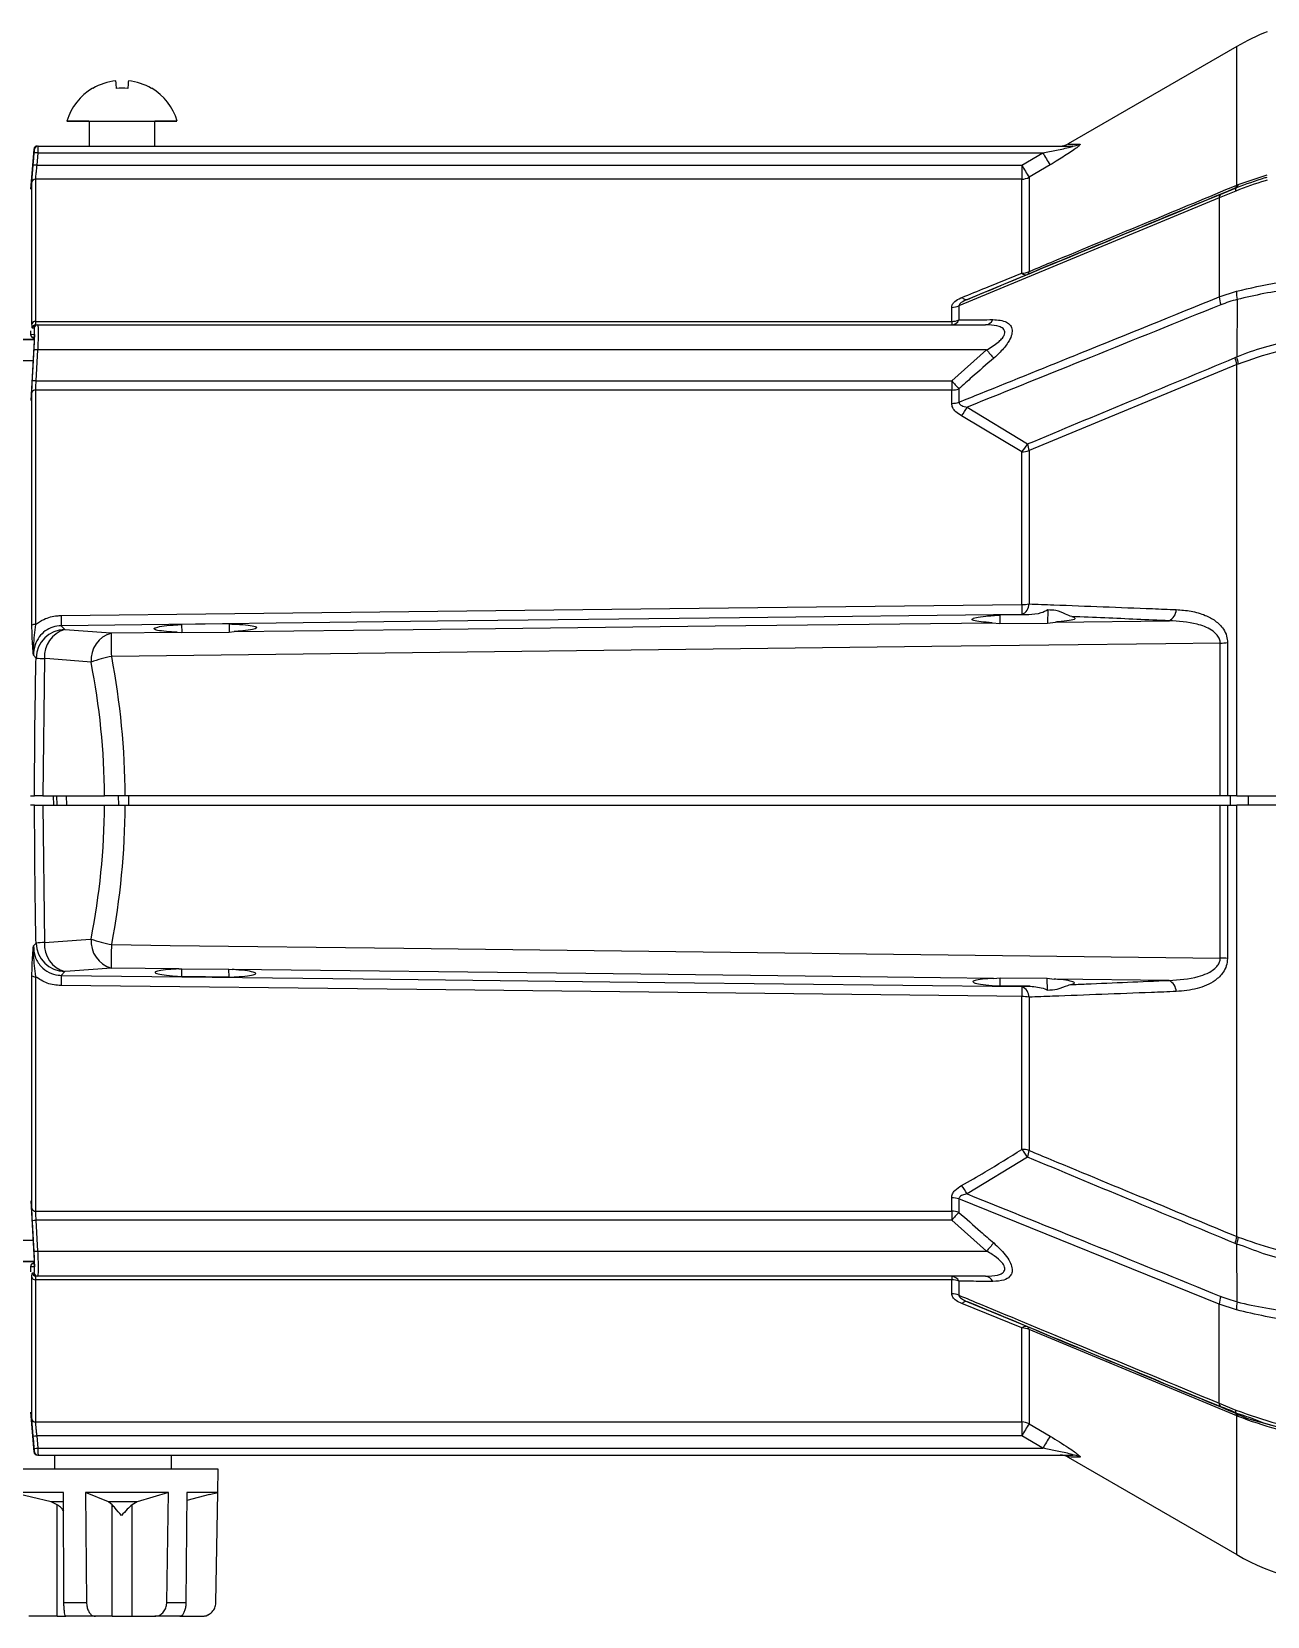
# Model space of a CAD drawing. Extents: x 8 to 113, y 0 to 87.
# Drawn here: x 74.21 to 79.5, y 33.33 to 40.11 of the extents above; entities that cross this region are included whole.
import ezdxf

# ---------------------------------------------------------------- set-up
doc = ezdxf.new("R2010")
doc.units = 0
doc.header["$MEASUREMENT"] = 0
doc.layers.add('OBJECT', color=7, linetype='CONTINUOUS')

msp = doc.modelspace()

# ---------------------------------------------------------------- linework, layer by layer
at = {"layer": 'OBJECT'}
for p, q in [((79.3654, 40.0442), (78.6439, 39.6277)), ((79.3654, 39.4509), (79.3654, 40.0442)), ((74.4576, 39.7255), (74.4576, 39.6185)), ((74.7386, 39.6185), (74.7386, 39.7255)), ((74.2207, 39.6046), (74.2059, 39.4345)), ((74.2384, 39.6182), (78.6633, 39.6182)), ((74.2373, 39.589), (74.2328, 39.5361)), ((74.2328, 39.5361), (78.4463, 39.5361)), ((74.2373, 39.589), (78.536, 39.589)), ((78.4463, 39.5361), (78.536, 39.589)), ((78.4463, 39.5361), (78.4463, 39.4768)), ((78.567, 39.5378), (78.4773, 39.4849)), ((74.2124, 38.8579), (74.2124, 39.4633)), ((74.2274, 39.4768), (74.2274, 38.8682)), ((78.4463, 39.4768), (74.2274, 39.4768)), ((78.4463, 39.0746), (78.4463, 39.4768)), ((78.4773, 39.4849), (78.4773, 39.0815)), ((79.3722, 39.4538), (79.4963, 39.4952)), ((79.2904, 39.3963), (78.1773, 38.9348)), ((79.362, 39.4259), (79.2904, 39.3963)), ((79.2904, 39.3963), (79.2904, 38.9727)), ((79.3654, 39.4509), (79.3722, 39.4538)), ((79.3654, 39.4404), (79.3654, 39.4405)), ((78.4701, 39.0691), (78.2142, 38.9625)), ((79.2904, 38.9727), (79.3642, 38.9971)), ((78.1463, 38.8682), (78.1463, 38.9283)), ((78.1773, 38.9348), (78.1773, 38.8745)), ((79.3672, 38.9623), (79.3655, 38.716)), ((74.2274, 38.8682), (78.1463, 38.8682)), ((74.229, 38.8532), (74.2365, 38.8532)), ((74.2365, 38.8532), (78.2914, 38.8532)), ((78.1463, 38.8682), (78.1463, 38.8532)), ((74.2224, 38.7912), (72.5815, 38.7912)), ((74.2223, 38.79), (72.6717, 38.79)), ((74.2072, 38.8131), (74.2237, 38.8126)), ((74.2237, 38.8126), (74.2072, 38.5301)), ((74.2153, 38.7988), (74.2226, 38.7951)), ((74.2228, 38.7986), (74.2153, 38.7988)), ((74.2366, 38.7461), (74.2289, 38.6137)), ((78.2954, 38.7461), (74.2366, 38.7461)), ((78.1463, 38.6137), (78.2954, 38.7461)), ((74.2171, 38.7), (72.6717, 38.7)), ((79.3654, 38.6831), (78.4773, 38.3152)), ((79.372, 38.6859), (79.3654, 38.6831)), ((79.3654, 36.8382), (79.3654, 38.6831)), ((74.2289, 38.6137), (78.1463, 38.6137)), ((78.1463, 38.6137), (78.1463, 38.5745)), ((78.1773, 38.5799), (78.1773, 38.5226)), ((74.2124, 37.5681), (74.2124, 38.5656)), ((74.2274, 38.5745), (74.2274, 37.5719)), ((78.1463, 38.5745), (74.2274, 38.5745)), ((78.1463, 38.5174), (78.1463, 38.5745)), ((78.4463, 38.3106), (78.1883, 38.4648)), ((78.2125, 38.5014), (78.4705, 38.3437)), ((78.4463, 37.657), (78.4463, 38.3106)), ((78.4773, 38.3152), (78.4773, 37.6595)), ((78.5569, 37.6336), (78.5564, 37.5778)), ((74.3374, 37.5661), (74.3528, 37.5502)), ((75.0564, 37.574), (74.8525, 37.5716)), ((74.8525, 37.5716), (74.8528, 37.537)), ((75.0564, 37.574), (75.0561, 37.5393)), ((78.3191, 37.5789), (78.3524, 37.5756)), ((78.4759, 37.6132), (78.3521, 37.6118)), ((78.3521, 37.6118), (78.3524, 37.5756)), ((78.3524, 37.5756), (78.5564, 37.5778)), ((78.4759, 37.6132), (78.447, 37.6144)), ((78.5564, 37.5778), (78.5908, 37.5821)), ((78.5908, 37.5821), (79.0761, 37.5877)), ((78.6598, 37.6053), (78.6725, 37.6016)), ((74.5521, 37.5351), (74.8331, 37.5384)), ((74.8331, 37.5384), (74.8528, 37.537)), ((74.8528, 37.537), (75.0561, 37.5393)), ((75.0561, 37.5393), (75.0768, 37.5412)), ((79.295, 36.8382), (79.295, 37.4921)), ((79.326, 37.4939), (79.326, 36.8382)), ((74.2297, 37.428), (74.2186, 37.4397)), ((74.2658, 37.4257), (74.2596, 36.8382)), ((74.2059, 36.8382), (74.2235, 36.8382)), ((74.2596, 36.8382), (74.5227, 36.8382)), ((74.3063, 36.7982), (74.3048, 36.8382)), ((74.3208, 36.7982), (74.3194, 36.8382)), ((74.3614, 36.7982), (74.3604, 36.8382)), ((74.5836, 36.7982), (74.5826, 36.8382)), ((79.295, 36.8382), (74.6111, 36.8382)), ((74.6265, 36.7982), (74.6265, 36.8382)), ((79.3654, 36.8382), (79.326, 36.8382)), ((79.3388, 36.7982), (79.3384, 36.8382)), ((79.4161, 36.7982), (79.4154, 36.8382)), ((74.2235, 36.7982), (74.2059, 36.7982)), ((74.2596, 36.7982), (74.2658, 36.2107)), ((74.2596, 36.7982), (74.5227, 36.7982)), ((74.6111, 36.7982), (79.295, 36.7982)), ((79.295, 36.1443), (79.295, 36.7982)), ((79.326, 36.7982), (79.326, 36.1426)), ((79.326, 36.7982), (79.3654, 36.7982)), ((79.3654, 34.9533), (79.3654, 36.7982)), ((74.2186, 36.1968), (74.2297, 36.2084)), ((74.2124, 35.0708), (74.2124, 36.0683)), ((74.3528, 36.0862), (74.3374, 36.0703)), ((74.8405, 36.098), (74.5521, 36.1014)), ((74.8405, 36.098), (74.8538, 36.0988)), ((74.8535, 36.0651), (74.8538, 36.0988)), ((74.8538, 36.0988), (75.0551, 36.0965)), ((75.0551, 36.0965), (75.0694, 36.0953)), ((75.0554, 36.0628), (75.0551, 36.0965)), ((74.2274, 36.0645), (74.2274, 35.0619)), ((75.0554, 36.0628), (74.8535, 36.0651)), ((78.3257, 36.0574), (78.3534, 36.0599)), ((78.3531, 36.025), (78.3534, 36.0599)), ((78.4824, 36.0235), (78.3531, 36.025)), ((78.3534, 36.0599), (78.5554, 36.0577)), ((78.447, 36.022), (78.4824, 36.0235)), ((78.5554, 36.0577), (78.5842, 36.0544)), ((78.5559, 36.0075), (78.5554, 36.0576)), ((79.0761, 36.0487), (78.5842, 36.0544)), ((78.4463, 35.3258), (78.4463, 35.9795)), ((78.4773, 35.9769), (78.4773, 35.3212)), ((78.4705, 35.2927), (78.2125, 35.135)), ((78.1463, 35.0619), (78.1463, 35.119)), ((74.2072, 35.1063), (74.2237, 34.8238)), ((74.2274, 35.0619), (78.1463, 35.0619)), ((78.1463, 35.0619), (78.1463, 35.0227)), ((79.2904, 34.6637), (78.1773, 35.1138)), ((78.1773, 35.1138), (78.1773, 35.0565)), ((78.1463, 35.0227), (74.2289, 35.0227)), ((74.2289, 35.0227), (74.2366, 34.8903)), ((78.2954, 34.8903), (78.1463, 35.0227)), ((74.2171, 34.9365), (72.6717, 34.9365)), ((79.3654, 34.9533), (79.372, 34.9506)), ((79.3672, 34.6741), (79.3655, 34.9205)), ((74.2223, 34.8465), (72.6717, 34.8465)), ((74.2366, 34.8903), (78.2954, 34.8903)), ((74.2224, 34.8452), (72.5815, 34.8452)), ((74.2237, 34.8238), (74.2072, 34.8234)), ((74.2124, 34.1731), (74.2124, 34.7786)), ((74.2226, 34.8413), (74.2153, 34.8377)), ((74.2365, 34.7832), (74.229, 34.7832)), ((78.2914, 34.7832), (74.2365, 34.7832)), ((78.1463, 34.7832), (78.1463, 34.7682)), ((78.1463, 34.7682), (74.2274, 34.7682)), ((74.2274, 34.7682), (74.2274, 34.1597)), ((78.1463, 34.7082), (78.1463, 34.7682)), ((78.1773, 34.7619), (78.1773, 34.7017)), ((78.4463, 34.5618), (78.1904, 34.666)), ((78.2142, 34.674), (78.4701, 34.5674)), ((79.3642, 34.6394), (79.2904, 34.6637)), ((79.2904, 34.2401), (79.2904, 34.6637)), ((78.4463, 34.1597), (78.4463, 34.5618)), ((79.3654, 34.1855), (78.4773, 34.5549)), ((78.4773, 34.5549), (78.4773, 34.1515)), ((79.2904, 34.2401), (79.362, 34.2105)), ((74.2059, 34.2019), (74.2207, 34.0318)), ((79.3654, 34.196), (79.3654, 34.196)), ((79.3722, 34.1827), (79.3654, 34.1855)), ((79.3654, 33.5922), (79.3654, 34.1855)), ((74.2274, 34.1597), (78.4463, 34.1597)), ((78.4463, 34.1004), (74.2328, 34.1004)), ((74.2328, 34.1004), (74.2373, 34.0474)), ((78.4463, 34.1597), (78.4463, 34.1004)), ((78.536, 34.0474), (78.4463, 34.1004)), ((78.4773, 34.1515), (78.567, 34.0986)), ((74.2373, 34.0474), (78.536, 34.0474)), ((74.2384, 34.0182), (78.6633, 34.0182)), ((74.3094, 34.0182), (74.3094, 33.9582)), ((74.8094, 33.9582), (74.8094, 34.0182)), ((78.6439, 34.0087), (79.3654, 33.5922)), ((75.0094, 33.9582), (74.1141, 33.9582)), ((75.0077, 33.8582), (75.0094, 33.9582)), ((74.3479, 33.8582), (74.1257, 33.8582)), ((74.2939, 33.8174), (74.1257, 33.8582)), ((74.3491, 33.3872), (74.3479, 33.8582)), ((74.7959, 33.8582), (74.4408, 33.8582)), ((74.4408, 33.8582), (74.4459, 33.3872)), ((74.5395, 33.8174), (74.4408, 33.8582)), ((74.7959, 33.8582), (74.6623, 33.8174)), ((74.789, 33.3872), (74.7959, 33.8582)), ((74.8745, 33.8582), (74.8709, 33.3872)), ((74.9722, 33.849), (74.8742, 33.8234)), ((75.0077, 33.8582), (74.8745, 33.8582)), ((74.9723, 33.8487), (75.0077, 33.8582)), ((74.9993, 33.3872), (75.0074, 33.8582)), ((74.3209, 33.8057), (74.2939, 33.8174)), ((74.3442, 33.8174), (74.2939, 33.8174)), ((74.3209, 33.3282), (74.3209, 33.8057)), ((74.6623, 33.8174), (74.5395, 33.8174)), ((74.5554, 33.8057), (74.5395, 33.8174)), ((74.5554, 33.3282), (74.5554, 33.8057)), ((74.6623, 33.8174), (74.6408, 33.8057)), ((74.6408, 33.3282), (74.6408, 33.8057)), ((74.3491, 33.3872), (74.4459, 33.3872)), ((74.789, 33.3872), (74.8709, 33.3872)), ((74.3209, 33.3282), (74.1991, 33.3282)), ((74.3209, 33.3282), (74.3578, 33.3282)), ((74.4839, 33.3282), (74.3578, 33.3282)), ((74.5554, 33.3282), (74.4839, 33.3282)), ((74.5554, 33.3282), (74.6408, 33.3282)), ((74.6408, 33.3282), (74.7377, 33.3282)), ((74.8442, 33.3282), (74.7377, 33.3282)), ((74.8442, 33.3282), (74.9392, 33.3282))]:
    msp.add_line(p, q, dxfattribs=at)
at = {"layer": 'OBJECT', "flags": 128}
for points in [[(74.5738, 39.8646), (74.5733, 39.871), (74.5729, 39.8768), (74.5725, 39.8819), (74.5722, 39.8864), (74.5719, 39.8902), (74.5716, 39.8933), (74.5715, 39.8958), (74.5713, 39.8976)], [(74.6249, 39.8976), (74.6248, 39.8958), (74.6246, 39.8933), (74.6243, 39.8902), (74.6241, 39.8864), (74.6237, 39.8819), (74.6233, 39.8768), (74.6229, 39.871), (74.6224, 39.8646)], [(74.3621, 39.7255), (74.3695, 39.7255), (74.3913, 39.7255), (74.4261, 39.7255), (74.4717, 39.7255), (74.5252, 39.7255), (74.5833, 39.7255), (74.6423, 39.7255), (74.6986, 39.7255), (74.7485, 39.7255), (74.789, 39.7255), (74.8175, 39.7255), (74.8323, 39.7255), (74.8323, 39.7255), (74.8175, 39.7255), (74.789, 39.7255), (74.7485, 39.7255), (74.7386, 39.7254)], [(74.4552, 39.7254), (74.4261, 39.7255), (74.3913, 39.7255), (74.3695, 39.7255), (74.3621, 39.7255)], [(74.4576, 39.7255), (74.4581, 39.7255), (74.4694, 39.7255), (74.4947, 39.7255), (74.5312, 39.7255), (74.575, 39.7255), (74.6212, 39.7255), (74.665, 39.7255), (74.7015, 39.7255), (74.7268, 39.7255), (74.7381, 39.7255), (74.7386, 39.7255)], [(74.4731, 39.7255), (74.4807, 39.7255), (74.5024, 39.7255), (74.5356, 39.7255), (74.5764, 39.7255), (74.6198, 39.7255), (74.6606, 39.7255), (74.6939, 39.7255), (74.7156, 39.7255), (74.7231, 39.7255), (74.7231, 39.7255)], [(74.2178, 39.537), (74.2204, 39.5668), (74.2224, 39.5899)], [(79.362, 39.4259), (79.3618, 39.4289), (79.3618, 39.4315), (79.362, 39.4338), (79.3624, 39.4358), (79.3629, 39.4375), (79.3636, 39.4388), (79.3644, 39.4398), (79.3654, 39.4404)], [(74.3367, 37.6097), (74.4607, 37.6112), (74.9567, 37.6169), (76.9405, 37.6397), (78.4463, 37.657)], [(78.447, 37.6144), (77.2383, 37.6002), (75.9473, 37.585), (74.3374, 37.5661)], [(75.0768, 37.5412), (75.8431, 37.5501), (77.1341, 37.5651), (78.3191, 37.5789)], [(74.3528, 37.5502), (74.5293, 37.5368), (74.5521, 37.5351)], [(79.295, 37.4921), (79.0617, 37.4893), (78.0617, 37.4772), (74.5535, 37.4347)], [(74.4651, 37.4106), (74.2886, 37.424), (74.2658, 37.4257)], [(74.2658, 36.2107), (74.4423, 36.2241), (74.4651, 36.2259)], [(74.5535, 36.2018), (74.8035, 36.1987), (75.8034, 36.1866), (79.295, 36.1443)], [(74.3374, 36.0703), (75.6284, 36.0552), (76.9194, 36.04), (78.447, 36.022)], [(74.5521, 36.1014), (74.3756, 36.0879), (74.3528, 36.0862)], [(78.3257, 36.0574), (77.872, 36.0627), (76.581, 36.0777), (75.0694, 36.0953)], [(78.4463, 35.9795), (78.3389, 35.9807), (77.843, 35.9864), (75.8591, 36.0092), (74.3367, 36.0267)], [(79.3654, 34.196), (79.3644, 34.1967), (79.3636, 34.1976), (79.3629, 34.199), (79.3624, 34.2006), (79.362, 34.2026), (79.3618, 34.205), (79.3618, 34.2076), (79.362, 34.2105)], [(74.2224, 34.0465), (74.2198, 34.0764), (74.2178, 34.0995)]]:
    msp.add_lwpolyline(points, dxfattribs=at)
at = {"layer": 'OBJECT'}
for centre, radius, start, end in [((79.8654, 39.1782), 1, 111.65905, 120), ((74.5981, 39.6538), 0.2466, 120.85713, 163.11575), ((74.026, 39.5188), 0.5647, 37.76, 37.88261), ((74.5981, 39.6521), 0.2469, 96.21702, 120.60321), ((74.5981, 39.5564), 0.3092, 85.48828, 94.51172), ((74.5982, 39.6521), 0.2469, 59.39644, 83.78334), ((74.9777, 39.6681), 0.321, 142.04886, 142.26459), ((74.5981, 39.6538), 0.2466, 16.88425, 59.14287), ((74.2357, 39.6032), 0.015, 90, 174.25644), ((74.2384, 39.6032), 0.015, 90.00227, 175.05854), ((78.6109, 39.6802), 0.062, 270.00008, 302.09769), ((78.6632, 39.677), 0.0588, 270.05499, 301.87375), ((74.2164, 39.3887), 0.1483, 83.66623, 89.45311), ((74.221, 39.4418), 0.1481, 83.65992, 89.45381), ((79.8149, 40.3305), 1.5824, 210.13644, 212.3021), ((79.8974, 40.3785), 1.5737, 210.11085, 212.28974), ((74.2272, 39.4619), 0.0149, 89.56642, 174.44553), ((78.4463, 39.5396), 0.0628, 269.97428, 299.53331), ((79.3075, 39.3982), 0.0172, 124.78577, 186.36968), ((79.3498, 39.4506), 0.0155, 302.03816, 1.12721), ((79.3572, 39.4531), 0.015, 302.85016, 2.47868), ((78.4466, 39.1463), 0.0717, 269.7955, 295.40301), ((78.4632, 39.0931), 0.025, 227.7289, 286.18252), ((78.4625, 39.0818), 0.0149, 301.14755, 358.96369), ((79.4918, 38.9904), 0.1278, 176.98993, 192.67013), ((78.1466, 39.0041), 0.0758, 269.75142, 293.85967), ((78.2089, 38.9861), 0.0242, 220.4466, 282.83358), ((79.4154, 38.9812), 0.1253, 183.87071, 199.51515), ((74.2259, 38.8543), 0.014, 84.21284, 165.34375), ((74.229, 38.8382), 0.015, 90.04455, 176.32649), ((74.2365, 38.8382), 0.015, 90.04774, 176.44232), ((78.1435, 38.8906), 0.0375, 274.38777, 334.61745), ((78.1467, 38.9459), 0.0777, 269.7355, 293.22186), ((78.2881, 38.8903), 0.0373, 275.04575, 336.9069), ((74.2222, 38.8121), 0.015, 176.19201, 242.5887), ((74.2186, 38.499), 0.2478, 85.81935, 89.27778), ((81.1045, 41.1873), 3.7216, 220.99188, 221.71423), ((79.2347, 38.6688), 0.1315, 6.28627, 19.71313), ((79.241, 38.6733), 0.1317, 5.47851, 18.91202), ((74.2114, 38.3659), 0.2484, 85.95687, 89.40729), ((80.906, 41.1151), 3.7246, 222.18989, 222.89518), ((78.1468, 38.6635), 0.089, 269.68792, 290.05037), ((74.2254, 38.5607), 0.0139, 82.08072, 159.42044), ((78.1468, 38.6091), 0.0917, 269.68219, 289.42721), ((78.067, 38.5711), 0.1613, 318.74122, 334.39141), ((78.3211, 38.4275), 0.1713, 316.97144, 330.72483), ((78.4469, 38.4138), 0.1032, 269.67378, 287.14435), ((78.3451, 38.2988), 0.1332, 7.07845, 19.72087), ((78.4471, 37.8357), 0.1787, 269.75695, 279.74242), ((81.5276, 37.6868), 3.0815, 180.55467, 181.34568), ((78.4268, 37.6607), 0.0505, 293.57145, 358.66172), ((79.0543, 37.635), 0.052, 294.69602, 0.24693), ((74.2243, 37.5527), 0.0194, 80.9534, 127.69316), ((77.7403, 37.6431), 3.4038, 180.56135, 181.29568), ((74.3553, 37.4246), 0.1256, 91.12939, 178.45845), ((74.3856, 37.4347), 0.1201, 105.85089, 184.28771), ((74.5849, 37.4195), 0.1201, 105.85118, 184.28705), ((61.8746, 37.3049), 12.6795, 0.58631, 1.04003), ((79.2958, 37.7531), 0.261, 269.82419, 276.64542), ((74.2729, 37.8214), 0.3957, 263.7362, 268.98096), ((74.6445, 36.9271), 0.5157, 100.16612, 110.35886), ((71.4528, 36.8182), 3.07, 0.37327, 11.12472), ((71.4528, 36.8182), 3.07, 348.87528, 359.62673), ((74.2729, 35.8148), 0.396, 91.0211, 96.26175), ((74.3553, 36.2118), 0.1256, 181.54149, 268.87067), ((74.3856, 36.2017), 0.1201, 175.712, 254.1494), ((74.5849, 36.2169), 0.1201, 175.71296, 254.14881), ((74.6445, 36.7094), 0.5157, 249.64144, 259.83359), ((61.8755, 36.3315), 12.6787, 358.95995, 359.4137), ((79.2958, 35.8834), 0.2609, 83.35342, 90.17589), ((74.2243, 36.0837), 0.0194, 232.30534, 279.05021), ((77.7407, 35.9934), 3.4041, 178.70436, 179.43863), ((81.5274, 35.9496), 3.0812, 178.65429, 179.44535), ((78.4268, 35.9757), 0.0505, 1.33792, 66.42961), ((79.0543, 36.0014), 0.052, 359.75247, 65.30458), ((78.4471, 35.8006), 0.1788, 80.26136, 90.24034), ((78.4469, 35.2226), 0.1032, 72.85914, 90.32378), ((78.3211, 35.2089), 0.1713, 29.2744, 43.02884), ((78.3451, 35.3377), 0.1333, 340.27969, 352.92152), ((78.1468, 35.0274), 0.0917, 70.57299, 90.31867), ((78.067, 35.0653), 0.1613, 25.609, 41.25838), ((74.2254, 35.0757), 0.0139, 200.57956, 277.91928), ((78.1468, 34.9729), 0.089, 69.94804, 90.31367), ((80.904, 32.5231), 3.722, 137.10481, 137.81061), ((74.2114, 35.272), 0.2499, 270.60307, 274.03276), ((81.1018, 32.4515), 3.7181, 138.28589, 139.00894), ((79.2347, 34.9677), 0.1315, 340.28687, 353.71373), ((79.241, 34.9632), 0.1317, 341.08792, 354.52132), ((74.2185, 35.1382), 0.2485, 270.72568, 274.17494), ((74.2222, 34.8244), 0.015, 117.41071, 183.80758), ((74.2259, 34.7821), 0.014, 194.65593, 275.78597), ((74.229, 34.7982), 0.015, 183.67562, 269.95274), ((74.2365, 34.7982), 0.015, 183.5586, 269.95015), ((78.1435, 34.7458), 0.0375, 25.3814, 85.61412), ((78.2881, 34.7461), 0.0373, 23.09302, 84.95468), ((78.1467, 34.6905), 0.0777, 66.77814, 90.26502), ((78.1466, 34.6324), 0.0758, 66.13768, 90.2502), ((78.2089, 34.6503), 0.0242, 77.16863, 139.55183), ((79.4154, 34.6553), 0.1253, 160.48497, 176.12917), ((79.4918, 34.6461), 0.1278, 167.32968, 183.01025), ((78.4632, 34.5433), 0.025, 73.81782, 132.27276), ((78.4466, 34.4902), 0.0717, 64.59859, 90.20446), ((78.4625, 34.5546), 0.0149, 1.03712, 58.85164), ((79.3075, 34.2382), 0.0172, 173.63027, 235.21546), ((74.2272, 34.1746), 0.0149, 185.55471, 270.43086), ((79.3498, 34.1858), 0.0155, 358.8735, 57.96217), ((79.3572, 34.1833), 0.015, 357.52328, 57.14788), ((74.2164, 34.2478), 0.1483, 270.54747, 276.33208), ((78.4463, 34.0969), 0.0628, 60.46665, 90.02728), ((79.8144, 33.3062), 1.582, 147.69771, 149.86404), ((74.2209, 34.195), 0.1484, 270.55191, 276.33212), ((79.8965, 33.2585), 1.5726, 147.70965, 149.89005), ((74.2357, 34.0332), 0.015, 185.52986, 270), ((74.2384, 34.0332), 0.015, 184.94233, 269.99625), ((78.6109, 33.9562), 0.062, 57.79559, 89.99992), ((78.6632, 33.9594), 0.0588, 58.12843, 89.94384), ((79.8654, 34.4582), 1, 240, 270), ((74.9395, 33.3882), 0.06, 270, 303.58096)]:
    msp.add_arc(centre, radius, start, end, dxfattribs=at)
for start_param, end_param in [(4.718649, 4.906552), (4.518226, 4.706129)]:
    msp.add_ellipse((71.5412, 36.8182), major_axis=(0, 3.195), ratio=0.960876, start_param=start_param, end_param=end_param, dxfattribs=at)
for points, knots in [([(74.2234, 39.6045), (74.2233, 39.6045), (74.2227, 39.6045), (74.2211, 39.6045), (74.2214, 39.6045), (74.2216, 39.6045)], [0, 0, 0, 0, 0.071856, 0.359279, 1, 1, 1, 1]), ([(74.2224, 39.5899), (74.2225, 39.5916), (74.2228, 39.595), (74.2232, 39.5994), (74.2234, 39.6027), (74.2235, 39.6043), (74.2235, 39.6045), (74.2234, 39.6045)], [0, 0, 0, 0, 0.219082, 0.438182, 0.656824, 0.874764, 1, 1, 1, 1]), ([(74.2384, 39.6182), (74.2384, 39.6179), (74.2384, 39.6172), (74.2382, 39.6121), (74.238, 39.6045), (74.2376, 39.5963), (74.2374, 39.591), (74.2373, 39.589)], [0, 0, 0, 0, 0.218059, 0.436117, 0.654231, 0.872517, 1, 1, 1, 1]), ([(78.536, 39.589), (78.5556, 39.5929), (78.5947, 39.6006), (78.6366, 39.6095), (78.6579, 39.6152), (78.6619, 39.6163), (78.6642, 39.6173), (78.6651, 39.6178), (78.6649, 39.6181), (78.6641, 39.6182), (78.6634, 39.6182), (78.6633, 39.6182)], [0, 0, 0, 0, 0.419112, 0.839951, 0.8802, 0.924731, 0.942602, 0.960654, 0.976829, 0.994028, 1, 1, 1, 1]), ([(78.6943, 39.6271), (78.6952, 39.6268), (78.6971, 39.6261), (78.6921, 39.6204), (78.6791, 39.6097), (78.6489, 39.5884), (78.6091, 39.5629), (78.5784, 39.5446), (78.567, 39.5378)], [0, 0, 0, 0, 0.087297, 0.174538, 0.284703, 0.464437, 0.802351, 1, 1, 1, 1]), ([(78.6446, 39.6266), (78.6459, 39.6266), (78.6485, 39.6266), (78.6794, 39.6269), (78.6943, 39.6271)], [0, 0, 0, 0, 0.5172286, 1, 1, 1, 1]), ([(74.2124, 39.4633), (74.2125, 39.4657), (74.2126, 39.4706), (74.2138, 39.4878), (74.2156, 39.5104), (74.2171, 39.528), (74.2178, 39.537)], [0, 0, 0, 0, 0.2472596, 0.4945058, 0.7421478, 1, 1, 1, 1]), ([(74.2328, 39.5361), (74.232, 39.5291), (74.2306, 39.5151), (74.2288, 39.4969), (74.2276, 39.4828), (74.2274, 39.4788), (74.2274, 39.4768)], [0, 0, 0, 0, 0.249668, 0.499372, 0.748128, 1, 1, 1, 1]), ([(79.4963, 39.4721), (79.4932, 39.4712), (79.4472, 39.4588), (79.4031, 39.4418), (79.362, 39.4259)], [0, 0, 0, 0, 0.06637, 1, 1, 1, 1]), ([(79.3654, 39.4404), (79.3654, 39.4404), (79.4056, 39.4555), (79.4486, 39.4727), (79.4934, 39.4849), (79.4963, 39.4857)], [0, 0, 0, 0, 0.000018, 0.935388, 1, 1, 1, 1]), ([(78.2142, 38.9625), (78.39, 39.0356), (78.7511, 39.186), (79.1122, 39.3356), (79.2977, 39.4124)], [0, 0, 0, 0, 0.486655, 1, 1, 1, 1]), ([(79.3581, 39.4375), (79.2058, 39.3744), (78.9097, 39.2518), (78.6139, 39.1289), (78.4701, 39.0691)], [0, 0, 0, 0, 0.514049, 1, 1, 1, 1]), ([(78.4773, 39.0815), (78.5081, 39.0944), (78.6814, 39.1667), (78.9774, 39.2899), (79.2427, 39.4), (79.3654, 39.4509)], [0, 0, 0, 0, 0.1041979, 0.5858463, 1, 1, 1, 1]), ([(79.2977, 39.4124), (79.3202, 39.4215), (79.3427, 39.4307), (79.3654, 39.4404), (79.3654, 39.4404)], [0, 0, 0, 0, 0.99997, 1, 1, 1, 1]), ([(79.3654, 39.4405), (79.3654, 39.4405), (79.3629, 39.4394), (79.3605, 39.4384), (79.3581, 39.4375)], [0, 0, 0, 0, 0.000279, 1, 1, 1, 1]), ([(78.1904, 38.9704), (78.2246, 38.9843), (78.311, 39.0195), (78.3954, 39.0539), (78.4463, 39.0746)], [0, 0, 0, 0, 0.396331, 1, 1, 1, 1]), ([(79.3642, 38.9971), (79.4224, 39.0105), (79.5403, 39.0379), (79.7111, 39.0579), (79.8207, 39.0602), (79.8654, 39.0611)], [0, 0, 0, 0, 0.365392, 0.741453, 1, 1, 1, 1]), ([(79.8654, 39.0226), (79.8654, 39.0226), (79.8209, 39.0226), (79.732, 39.0197), (79.6034, 39.0071), (79.481, 38.9884), (79.4045, 38.9703), (79.3672, 38.9623), (79.3672, 38.9623)], [0, 0, 0, 0, 0.000005, 0.258899, 0.517796, 0.758901, 0.999996, 1, 1, 1, 1]), ([(78.1463, 38.9283), (78.1471, 38.9328), (78.1486, 38.9418), (78.1619, 38.956), (78.1774, 38.965), (78.1888, 38.9697), (78.1904, 38.9704)], [0, 0, 0, 0, 0.254854, 0.508631, 0.928591, 1, 1, 1, 1]), ([(78.1773, 38.5226), (78.2083, 38.5351), (78.3823, 38.6054), (78.7533, 38.7551), (79.0934, 38.8929), (79.2904, 38.9727)], [0, 0, 0, 0, 0.083466, 0.469044, 1, 1, 1, 1]), ([(78.2142, 38.9625), (78.2047, 38.9583), (78.1924, 38.9528), (78.1813, 38.9437), (78.1776, 38.9388), (78.1774, 38.9359), (78.1773, 38.9348)], [0, 0, 0, 0, 0.580898, 0.740076, 0.900892, 1, 1, 1, 1]), ([(79.2973, 38.9393), (79.1118, 38.8643), (78.7501, 38.718), (78.3885, 38.5724), (78.2125, 38.5014)], [0, 0, 0, 0, 0.513008, 1, 1, 1, 1]), ([(79.3672, 38.9623), (79.3672, 38.9623), (79.3437, 38.9556), (79.3205, 38.9475), (79.2973, 38.9393)], [0, 0, 0, 0, 0.000029, 1, 1, 1, 1]), ([(74.2141, 38.8392), (74.2136, 38.84), (74.2127, 38.8416), (74.2125, 38.8522), (74.2124, 38.8579)], [0, 0, 0, 0, 0.474045, 1, 1, 1, 1]), ([(74.2274, 38.8682), (74.2274, 38.8642), (74.2276, 38.8562), (74.2284, 38.8533), (74.229, 38.8532), (74.229, 38.8532)], [0, 0, 0, 0, 0.471916, 0.943784, 1, 1, 1, 1]), ([(74.2365, 38.8532), (74.2371, 38.852), (74.2382, 38.8496), (74.2389, 38.8309), (74.2388, 38.8033), (74.2379, 38.7732), (74.237, 38.7536), (74.2366, 38.7461)], [0, 0, 0, 0, 0.216872, 0.433758, 0.650331, 0.86677, 1, 1, 1, 1]), ([(78.1773, 38.8745), (78.2085, 38.8748), (78.2566, 38.8752), (78.3053, 38.8756), (78.3224, 38.8757)], [0, 0, 0, 0, 0.648493, 1, 1, 1, 1]), ([(78.2954, 38.7461), (78.3129, 38.7565), (78.3363, 38.7704), (78.3604, 38.7928), (78.3706, 38.8065), (78.3746, 38.819), (78.3732, 38.8294), (78.3651, 38.8395), (78.3432, 38.8497), (78.3163, 38.8529), (78.296, 38.8532), (78.2914, 38.8532)], [0, 0, 0, 0, 0.248555, 0.3333352, 0.4187373, 0.4770675, 0.535602, 0.6044922, 0.7131677, 0.9343368, 1, 1, 1, 1]), ([(78.3224, 38.8757), (78.3436, 38.8744), (78.3736, 38.8725), (78.3989, 38.8525), (78.4067, 38.832), (78.4026, 38.8055), (78.3858, 38.7726), (78.3585, 38.7399), (78.3358, 38.7194), (78.3264, 38.7109)], [0, 0, 0, 0, 0.26946, 0.38121, 0.493906, 0.593567, 0.708386, 0.879636, 1, 1, 1, 1]), ([(74.2059, 38.8278), (74.2059, 38.8248), (74.2059, 38.8182), (74.2063, 38.8134), (74.207, 38.8094), (74.2083, 38.8055), (74.211, 38.8017), (74.2142, 38.799), (74.2168, 38.7983), (74.2177, 38.798)], [0, 0, 0, 0, 0.240281, 0.530038, 0.670302, 0.773496, 0.854482, 0.949113, 1, 1, 1, 1]), ([(74.2216, 38.8392), (74.221, 38.8392), (74.2184, 38.8392), (74.216, 38.8392), (74.2141, 38.8392)], [0, 0, 0, 0, 0.237767, 1, 1, 1, 1]), ([(74.2217, 38.7468), (74.2222, 38.7573), (74.2234, 38.7784), (74.224, 38.8062), (74.2238, 38.8271), (74.2229, 38.8377), (74.2219, 38.8388), (74.2216, 38.8392)], [0, 0, 0, 0, 0.2168, 0.433617, 0.650078, 0.866405, 1, 1, 1, 1]), ([(79.3655, 38.716), (79.3655, 38.716), (79.4035, 38.7323), (79.4838, 38.7603), (79.6087, 38.7908), (79.7368, 38.8087), (79.8225, 38.8127), (79.8654, 38.8127), (79.8654, 38.8127)], [0, 0, 0, 0, 0.000005, 0.254675, 0.509348, 0.754672, 0.999996, 1, 1, 1, 1]), ([(74.214, 38.6143), (74.2146, 38.6243), (74.2171, 38.6684), (74.2197, 38.7126), (74.2217, 38.7468)], [0, 0, 0, 0, 0.226063, 1, 1, 1, 1]), ([(78.3264, 38.7109), (78.2951, 38.6838), (78.2451, 38.6405), (78.1958, 38.5964), (78.1773, 38.5799)], [0, 0, 0, 0, 0.624895, 1, 1, 1, 1]), ([(78.4705, 38.3437), (78.6144, 38.4037), (78.9102, 38.5271), (79.2064, 38.65), (79.3585, 38.7131)], [0, 0, 0, 0, 0.486388, 1, 1, 1, 1]), ([(79.3585, 38.7131), (79.3608, 38.714), (79.3632, 38.715), (79.3655, 38.716), (79.3655, 38.716)], [0, 0, 0, 0, 0.999705, 1, 1, 1, 1]), ([(79.8654, 38.7777), (79.8105, 38.7757), (79.6991, 38.7718), (79.531, 38.7417), (79.4262, 38.7049), (79.372, 38.6859)], [0, 0, 0, 0, 0.319105, 0.647495, 1, 1, 1, 1]), ([(74.2124, 38.5656), (74.2125, 38.5728), (74.2126, 38.5874), (74.2135, 38.6052), (74.214, 38.6143)], [0, 0, 0, 0, 0.4881139, 1, 1, 1, 1]), ([(74.2289, 38.6137), (74.2285, 38.6067), (74.2276, 38.5924), (74.2274, 38.5806), (74.2274, 38.5745)], [0, 0, 0, 0, 0.487924, 1, 1, 1, 1]), ([(78.1883, 38.4648), (78.1798, 38.4701), (78.1645, 38.4797), (78.1492, 38.4984), (78.1472, 38.5113), (78.1463, 38.5174)], [0, 0, 0, 0, 0.395776, 0.712488, 1, 1, 1, 1]), ([(78.1773, 38.5226), (78.1775, 38.5209), (78.1778, 38.5174), (78.1818, 38.5122), (78.1926, 38.5054), (78.2043, 38.503), (78.2125, 38.5014)], [0, 0, 0, 0, 0.128041, 0.255391, 0.479319, 1, 1, 1, 1]), ([(78.5569, 37.6336), (78.5475, 37.6288), (78.5223, 37.6159), (78.4938, 37.6142), (78.4759, 37.6132)], [0, 0, 0, 0, 0.372319, 1, 1, 1, 1]), ([(78.4773, 37.6595), (78.5124, 37.6582), (78.6881, 37.6514), (78.8978, 37.6433), (79.0726, 37.6366), (79.1064, 37.6352)], [0, 0, 0, 0, 0.1678724, 0.839364, 1, 1, 1, 1]), ([(78.6598, 37.6053), (78.6517, 37.6083), (78.6345, 37.6145), (78.5988, 37.6327), (78.5689, 37.6333), (78.5569, 37.6336)], [0, 0, 0, 0, 0.350762, 0.739165, 1, 1, 1, 1]), ([(79.1064, 37.6352), (79.1277, 37.6337), (79.1705, 37.6305), (79.2269, 37.6142), (79.2746, 37.5892), (79.3064, 37.5585), (79.3235, 37.5244), (79.3253, 37.5033), (79.326, 37.4939)], [0, 0, 0, 0, 0.227374, 0.454238, 0.628217, 0.803357, 0.912623, 1, 1, 1, 1]), ([(74.2186, 37.4397), (74.2186, 37.4398), (74.2175, 37.4523), (74.2155, 37.4775), (74.213, 37.5184), (74.2126, 37.5525), (74.2124, 37.5681)], [0, 0, 0, 0, 0.00268, 0.34979, 0.701238, 1, 1, 1, 1]), ([(74.2274, 37.5719), (74.2255, 37.556), (74.2197, 37.5063), (74.217, 37.4673), (74.2186, 37.4398), (74.2186, 37.4397)], [0, 0, 0, 0, 0.319161, 0.99706, 1, 1, 1, 1]), ([(74.3374, 37.5661), (74.3252, 37.5649), (74.3008, 37.5625), (74.268, 37.545), (74.2416, 37.5187), (74.2222, 37.4828), (74.2198, 37.4547), (74.2186, 37.4397)], [0, 0, 0, 0, 0.182195, 0.364245, 0.551043, 0.759195, 1, 1, 1, 1]), ([(74.2274, 37.5719), (74.2389, 37.5796), (74.2669, 37.5984), (74.3062, 37.6085), (74.3315, 37.6095), (74.3367, 37.6097)], [0, 0, 0, 0, 0.355608, 0.866058, 1, 1, 1, 1]), ([(74.8331, 37.5384), (74.8172, 37.5393), (74.7819, 37.5413), (74.7461, 37.5462), (74.7306, 37.5525), (74.7405, 37.5591), (74.7748, 37.5654), (74.817, 37.5695), (74.8455, 37.5712), (74.8525, 37.5716)], [0, 0, 0, 0, 0.132307, 0.294526, 0.457212, 0.620426, 0.783854, 0.947085, 1, 1, 1, 1]), ([(75.0564, 37.574), (75.0716, 37.5733), (75.1078, 37.5718), (75.15, 37.5675), (75.1753, 37.5617), (75.1755, 37.5551), (75.1506, 37.5486), (75.1131, 37.5439), (75.0849, 37.5418), (75.0768, 37.5412)], [0, 0, 0, 0, 0.117568, 0.279861, 0.442586, 0.605907, 0.769588, 0.933237, 1, 1, 1, 1]), ([(78.3191, 37.5789), (78.3022, 37.5801), (78.2669, 37.5826), (78.2369, 37.5882), (78.2296, 37.5947), (78.2482, 37.6013), (78.2893, 37.6075), (78.3312, 37.6103), (78.3521, 37.6118)], [0, 0, 0, 0, 0.156109, 0.324409, 0.493191, 0.662433, 0.831758, 1, 1, 1, 1]), ([(78.6726, 37.5982), (78.6732, 37.5972), (78.6751, 37.594), (78.651, 37.5885), (78.6174, 37.5843), (78.5945, 37.5824), (78.5908, 37.5821)], [0, 0, 0, 0, 0.17976, 0.554414, 0.928994, 1, 1, 1, 1]), ([(79.0761, 37.5877), (78.9843, 37.5916), (78.8454, 37.5974), (78.7069, 37.6033), (78.6598, 37.6053)], [0, 0, 0, 0, 0.6605152, 1, 1, 1, 1]), ([(79.295, 37.4921), (79.2944, 37.4978), (79.2932, 37.5104), (79.2805, 37.5304), (79.2493, 37.5554), (79.1797, 37.5808), (79.1164, 37.585), (79.0761, 37.5877)], [0, 0, 0, 0, 0.062412, 0.139208, 0.265335, 0.530913, 1, 1, 1, 1]), ([(74.2235, 36.8382), (74.2237, 36.9216), (74.2243, 37.1182), (74.2277, 37.3148), (74.2297, 37.428)], [0, 0, 0, 0, 0.423826, 1, 1, 1, 1]), ([(74.2596, 36.8382), (74.2502, 36.8382), (74.2313, 36.8382), (74.2261, 36.8382), (74.2235, 36.8382)], [0, 0, 0, 0, 0.5, 1, 1, 1, 1]), ([(74.6111, 36.8382), (74.5948, 36.8382), (74.5644, 36.8382), (74.5361, 36.8382), (74.5244, 36.8382), (74.5227, 36.8382)], [0, 0, 0, 0, 0.499395, 0.929163, 1, 1, 1, 1]), ([(79.326, 36.8382), (79.3196, 36.8382), (79.3097, 36.8382), (79.2989, 36.8382), (79.295, 36.8382)], [0, 0, 0, 0, 0.643557, 1, 1, 1, 1]), ([(79.3654, 36.8382), (79.4099, 36.8382), (79.5, 36.8382), (79.6681, 36.8382), (79.7924, 36.8382), (79.8654, 36.8382)], [0, 0, 0, 0, 0.287513, 0.581796, 1, 1, 1, 1]), ([(74.2297, 36.2084), (74.2289, 36.2515), (74.2251, 36.4481), (74.2242, 36.6447), (74.2235, 36.7982)], [0, 0, 0, 0, 0.219221, 1, 1, 1, 1]), ([(74.2235, 36.7982), (74.2261, 36.7982), (74.2313, 36.7982), (74.2502, 36.7982), (74.2596, 36.7982)], [0, 0, 0, 0, 0.5, 1, 1, 1, 1]), ([(74.5227, 36.7982), (74.5356, 36.7982), (74.5596, 36.7982), (74.5926, 36.7982), (74.6088, 36.7982), (74.6111, 36.7982)], [0, 0, 0, 0, 0.499398, 0.929182, 1, 1, 1, 1]), ([(79.295, 36.7982), (79.302, 36.7982), (79.3129, 36.7982), (79.3226, 36.7982), (79.326, 36.7982)], [0, 0, 0, 0, 0.643567, 1, 1, 1, 1]), ([(79.8654, 36.7982), (79.8, 36.7982), (79.6645, 36.7982), (79.496, 36.7982), (79.3997, 36.7982), (79.3654, 36.7982)], [0, 0, 0, 0, 0.375049, 0.776984, 1, 1, 1, 1]), ([(74.2124, 36.0683), (74.2126, 36.084), (74.213, 36.1177), (74.2154, 36.1587), (74.2175, 36.1839), (74.2186, 36.1967), (74.2186, 36.1968)], [0, 0, 0, 0, 0.298757, 0.643489, 0.997319, 1, 1, 1, 1]), ([(74.2186, 36.1968), (74.2186, 36.1967), (74.217, 36.1692), (74.2197, 36.1301), (74.2255, 36.0804), (74.2274, 36.0645)], [0, 0, 0, 0, 0.00294, 0.680839, 1, 1, 1, 1]), ([(74.2186, 36.1968), (74.22, 36.1811), (74.2227, 36.1496), (74.2474, 36.1088), (74.283, 36.0811), (74.3155, 36.0712), (74.3331, 36.0705), (74.3374, 36.0703)], [0, 0, 0, 0, 0.251338, 0.503314, 0.735357, 0.935196, 1, 1, 1, 1]), ([(79.0761, 36.0487), (79.1185, 36.0515), (79.1745, 36.0552), (79.2424, 36.0791), (79.2746, 36.0984), (79.2911, 36.1225), (79.2948, 36.1356), (79.295, 36.1427), (79.295, 36.1443)], [0, 0, 0, 0, 0.4903701, 0.6473231, 0.850237, 0.9216858, 0.982753, 1, 1, 1, 1]), ([(79.326, 36.1426), (79.325, 36.1317), (79.3229, 36.1101), (79.305, 36.0765), (79.265, 36.0386), (79.1955, 36.0094), (79.1368, 36.004), (79.1064, 36.0012)], [0, 0, 0, 0, 0.101178, 0.201859, 0.374018, 0.67519, 1, 1, 1, 1]), ([(74.8405, 36.098), (74.8248, 36.0972), (74.7896, 36.0953), (74.7527, 36.0906), (74.7351, 36.0845), (74.7424, 36.078), (74.7738, 36.0718), (74.8153, 36.0675), (74.8449, 36.0657), (74.8535, 36.0651)], [0, 0, 0, 0, 0.1286483, 0.2889616, 0.449731, 0.611042, 0.7726028, 0.934007, 1, 1, 1, 1]), ([(75.0554, 36.0628), (75.0702, 36.0635), (75.1055, 36.065), (75.1468, 36.0692), (75.1713, 36.0749), (75.1714, 36.0814), (75.1467, 36.0878), (75.1086, 36.0925), (75.079, 36.0946), (75.0694, 36.0953)], [0, 0, 0, 0, 0.115332, 0.275775, 0.436647, 0.598107, 0.759921, 0.921699, 1, 1, 1, 1]), ([(74.3367, 36.0267), (74.3166, 36.0286), (74.2768, 36.0324), (74.2437, 36.0539), (74.2274, 36.0645)], [0, 0, 0, 0, 0.505217, 1, 1, 1, 1]), ([(78.3257, 36.0574), (78.3088, 36.0563), (78.2735, 36.054), (78.2424, 36.0486), (78.2334, 36.0422), (78.2496, 36.0357), (78.289, 36.0297), (78.3291, 36.0264), (78.3519, 36.0251), (78.3531, 36.025)], [0, 0, 0, 0, 0.15394, 0.320562, 0.487663, 0.655243, 0.822937, 0.990326, 1, 1, 1, 1]), ([(79.1064, 36.0012), (79.0711, 35.9998), (78.8947, 35.993), (78.685, 35.9849), (78.5109, 35.9782), (78.4773, 35.9769)], [0, 0, 0, 0, 0.1678719, 0.8393635, 1, 1, 1, 1]), ([(78.4824, 36.0235), (78.5037, 36.022), (78.5292, 36.0201), (78.552, 36.0093), (78.5559, 36.0075)], [0, 0, 0, 0, 0.8320483, 1, 1, 1, 1]), ([(78.5559, 36.0075), (78.5701, 36.0082), (78.6054, 36.01), (78.6362, 36.0262), (78.6503, 36.0299), (78.654, 36.0309)], [0, 0, 0, 0, 0.3333014, 0.8291145, 1, 1, 1, 1]), ([(78.654, 36.0309), (78.6597, 36.0322), (78.6734, 36.0355), (78.6725, 36.0414), (78.6481, 36.0478), (78.6131, 36.0521), (78.589, 36.054), (78.5842, 36.0544)], [0, 0, 0, 0, 0.1777193, 0.4301515, 0.6831385, 0.9360701, 1, 1, 1, 1]), ([(78.654, 36.0309), (78.6764, 36.0318), (78.8169, 36.0378), (78.9577, 36.0437), (79.0761, 36.0487)], [0, 0, 0, 0, 0.159832, 1, 1, 1, 1]), ([(78.1883, 35.1717), (78.2221, 35.1907), (78.3093, 35.2396), (78.3943, 35.2931), (78.4463, 35.3258)], [0, 0, 0, 0, 0.387426, 1, 1, 1, 1]), ([(78.4773, 35.3212), (78.5081, 35.3084), (78.6814, 35.2365), (78.9774, 35.1138), (79.2427, 35.004), (79.3654, 34.9533)], [0, 0, 0, 0, 0.104199, 0.585852, 1, 1, 1, 1]), ([(79.3585, 34.9233), (79.2064, 34.9865), (78.9102, 35.1094), (78.6144, 35.2327), (78.4705, 35.2927)], [0, 0, 0, 0, 0.513611, 1, 1, 1, 1]), ([(78.1463, 35.119), (78.1471, 35.1247), (78.1486, 35.1359), (78.1624, 35.1551), (78.1781, 35.1652), (78.1883, 35.1717)], [0, 0, 0, 0, 0.263183, 0.525234, 1, 1, 1, 1]), ([(78.2125, 35.135), (78.2056, 35.1337), (78.1954, 35.1317), (78.1844, 35.1262), (78.1792, 35.1214), (78.1773, 35.117), (78.1773, 35.1146), (78.1773, 35.1138)], [0, 0, 0, 0, 0.437725, 0.652228, 0.821695, 0.945099, 1, 1, 1, 1]), ([(78.2125, 35.135), (78.3885, 35.0641), (78.7501, 34.9184), (79.1118, 34.7722), (79.2973, 34.6971)], [0, 0, 0, 0, 0.486991, 1, 1, 1, 1]), ([(74.214, 35.0221), (74.2135, 35.0308), (74.2126, 35.0487), (74.2125, 35.0633), (74.2124, 35.0708)], [0, 0, 0, 0, 0.488655, 1, 1, 1, 1]), ([(74.2274, 35.0619), (74.2274, 35.0562), (74.2276, 35.0444), (74.2285, 35.0301), (74.2289, 35.0227)], [0, 0, 0, 0, 0.486981, 1, 1, 1, 1]), ([(78.1773, 35.0565), (78.2082, 35.029), (78.2576, 34.985), (78.3076, 34.9418), (78.3264, 34.9255)], [0, 0, 0, 0, 0.624898, 1, 1, 1, 1]), ([(74.2217, 34.8897), (74.2211, 34.8997), (74.2185, 34.9438), (74.2159, 34.988), (74.214, 35.0221)], [0, 0, 0, 0, 0.226065, 1, 1, 1, 1]), ([(78.3264, 34.9255), (78.3438, 34.9093), (78.3707, 34.8844), (78.3956, 34.8467), (78.4057, 34.819), (78.4049, 34.7967), (78.3935, 34.7779), (78.3671, 34.763), (78.3391, 34.7616), (78.3224, 34.7607)], [0, 0, 0, 0, 0.224316, 0.345841, 0.447966, 0.550598, 0.643264, 0.786621, 1, 1, 1, 1]), ([(79.3655, 34.9205), (79.3655, 34.9205), (79.3633, 34.9217), (79.3609, 34.9225), (79.3585, 34.9233)], [0, 0, 0, 0, 0.00031, 1, 1, 1, 1]), ([(79.8654, 34.8237), (79.8654, 34.8237), (79.8209, 34.8237), (79.7318, 34.8278), (79.6025, 34.8475), (79.4787, 34.8755), (79.4036, 34.9096), (79.3655, 34.9205), (79.3655, 34.9205)], [0, 0, 0, 0, 0.0000045, 0.25468, 0.5093557, 0.7546737, 0.9999956, 1, 1, 1, 1]), ([(79.372, 34.9506), (79.421, 34.9332), (79.5203, 34.8979), (79.6876, 34.8656), (79.8047, 34.8611), (79.8654, 34.8588)], [0, 0, 0, 0, 0.319145, 0.647516, 1, 1, 1, 1]), ([(74.2216, 34.7973), (74.2221, 34.7983), (74.2233, 34.8004), (74.224, 34.8166), (74.2239, 34.8403), (74.223, 34.8663), (74.222, 34.8832), (74.2217, 34.8897)], [0, 0, 0, 0, 0.216835, 0.433686, 0.650167, 0.866493, 1, 1, 1, 1]), ([(74.2366, 34.8903), (74.2372, 34.8781), (74.2383, 34.8537), (74.239, 34.8214), (74.2388, 34.7972), (74.2378, 34.7849), (74.2369, 34.7837), (74.2365, 34.7832)], [0, 0, 0, 0, 0.216841, 0.433701, 0.650254, 0.866699, 1, 1, 1, 1]), ([(78.2914, 34.7832), (78.3092, 34.7838), (78.3334, 34.7847), (78.3587, 34.7934), (78.3698, 34.8014), (78.3745, 34.8117), (78.3736, 34.8222), (78.3673, 34.8352), (78.3503, 34.8546), (78.3244, 34.8736), (78.3034, 34.8857), (78.2954, 34.8903)], [0, 0, 0, 0, 0.252396, 0.341468, 0.431196, 0.49019, 0.549439, 0.605131, 0.701098, 0.885221, 1, 1, 1, 1]), ([(74.2141, 34.8368), (74.2134, 34.8364), (74.2116, 34.8354), (74.2096, 34.8329), (74.208, 34.8301), (74.2072, 34.8275), (74.2065, 34.8244), (74.2059, 34.8184), (74.2058, 34.8092), (74.2058, 34.8025)], [0, 0, 0, 0, 0.038374, 0.104779, 0.16515, 0.2253, 0.307658, 0.496497, 1, 1, 1, 1]), ([(74.2124, 34.7786), (74.2125, 34.7837), (74.2126, 34.7945), (74.2136, 34.7963), (74.2141, 34.7972)], [0, 0, 0, 0, 0.473445, 1, 1, 1, 1]), ([(74.2141, 34.7972), (74.2147, 34.7973), (74.2171, 34.7973), (74.2196, 34.7973), (74.2216, 34.7973)], [0, 0, 0, 0, 0.237767, 1, 1, 1, 1]), ([(74.2153, 34.8377), (74.2174, 34.8377), (74.2198, 34.8378), (74.2224, 34.8379), (74.2228, 34.8379)], [0, 0, 0, 0, 0.845701, 1, 1, 1, 1]), ([(74.229, 34.7832), (74.2286, 34.7826), (74.2276, 34.7813), (74.2274, 34.7727), (74.2274, 34.7682)], [0, 0, 0, 0, 0.473397, 1, 1, 1, 1]), ([(78.3224, 34.7607), (78.2909, 34.761), (78.2422, 34.7614), (78.1942, 34.7618), (78.1773, 34.7619)], [0, 0, 0, 0, 0.648491, 1, 1, 1, 1]), ([(78.1904, 34.666), (78.1815, 34.6702), (78.1657, 34.6775), (78.1495, 34.6924), (78.1473, 34.703), (78.1463, 34.7082)], [0, 0, 0, 0, 0.396711, 0.70683, 1, 1, 1, 1]), ([(78.1773, 34.7017), (78.2083, 34.6888), (78.3823, 34.6165), (78.7533, 34.4623), (79.0933, 34.3216), (79.2904, 34.2401)], [0, 0, 0, 0, 0.083458, 0.469005, 1, 1, 1, 1]), ([(78.1773, 34.7017), (78.1774, 34.7004), (78.1777, 34.6977), (78.1813, 34.6927), (78.1906, 34.6851), (78.2027, 34.6789), (78.2119, 34.675), (78.2142, 34.674)], [0, 0, 0, 0, 0.116846, 0.233197, 0.437973, 0.854432, 1, 1, 1, 1]), ([(79.2977, 34.2241), (79.1122, 34.3009), (78.7511, 34.4505), (78.39, 34.6008), (78.2142, 34.674)], [0, 0, 0, 0, 0.513344, 1, 1, 1, 1]), ([(79.2973, 34.6971), (79.3205, 34.689), (79.3437, 34.6808), (79.3672, 34.6741), (79.3672, 34.6741)], [0, 0, 0, 0, 0.999971, 1, 1, 1, 1]), ([(79.3672, 34.6741), (79.3672, 34.6741), (79.4067, 34.6628), (79.4899, 34.6475), (79.6549, 34.6212), (79.7827, 34.6139), (79.8654, 34.6139), (79.8654, 34.6139)], [0, 0, 0, 0, 0.000004, 0.259099, 0.518181, 0.999995, 1, 1, 1, 1]), ([(79.8654, 34.5753), (79.8022, 34.5771), (79.6741, 34.5807), (79.5053, 34.6057), (79.4051, 34.6296), (79.3642, 34.6394)], [0, 0, 0, 0, 0.365475, 0.741466, 1, 1, 1, 1]), ([(78.4701, 34.5674), (78.6139, 34.5076), (78.9097, 34.3846), (79.2058, 34.262), (79.3581, 34.199)], [0, 0, 0, 0, 0.48595, 1, 1, 1, 1]), ([(74.2178, 34.0995), (74.2171, 34.1081), (74.2156, 34.1254), (74.2139, 34.148), (74.2127, 34.1657), (74.2125, 34.1706), (74.2124, 34.1731)], [0, 0, 0, 0, 0.249056, 0.498133, 0.746674, 1, 1, 1, 1]), ([(79.3654, 34.196), (79.3654, 34.196), (79.3439, 34.2084), (79.3208, 34.2162), (79.2977, 34.2241)], [0, 0, 0, 0, 0.0000318, 1, 1, 1, 1]), ([(79.3581, 34.199), (79.3605, 34.1978), (79.3628, 34.1967), (79.3654, 34.196), (79.3654, 34.196)], [0, 0, 0, 0, 0.999732, 1, 1, 1, 1]), ([(79.362, 34.2105), (79.4202, 34.1896), (79.5383, 34.1473), (79.7099, 34.1189), (79.8202, 34.1157), (79.8654, 34.1143)], [0, 0, 0, 0, 0.364404, 0.739433, 1, 1, 1, 1]), ([(79.8654, 34.1001), (79.8654, 34.1001), (79.8213, 34.1001), (79.733, 34.104), (79.6047, 34.1235), (79.4803, 34.1502), (79.4051, 34.1861), (79.3654, 34.196), (79.3654, 34.196)], [0, 0, 0, 0, 0.000005, 0.255816, 0.511628, 0.755817, 0.999995, 1, 1, 1, 1]), ([(79.3654, 34.196), (79.3654, 34.196), (79.4013, 34.1755), (79.4835, 34.1545), (79.6069, 34.1216), (79.7357, 34.1042), (79.8221, 34.1), (79.8654, 34.1), (79.8654, 34.1)], [0, 0, 0, 0, 0.000005, 0.252518, 0.505035, 0.752516, 0.999996, 1, 1, 1, 1]), ([(79.8654, 34.0884), (79.8105, 34.0903), (79.6992, 34.0943), (79.5311, 34.1253), (79.4264, 34.1631), (79.3722, 34.1827)], [0, 0, 0, 0, 0.319252, 0.647793, 1, 1, 1, 1]), ([(74.2274, 34.1597), (74.2274, 34.1577), (74.2276, 34.1538), (74.2288, 34.14), (74.2305, 34.1218), (74.232, 34.1076), (74.2328, 34.1004)], [0, 0, 0, 0, 0.2465, 0.492974, 0.740148, 1, 1, 1, 1]), ([(74.2234, 34.0319), (74.2235, 34.0321), (74.2235, 34.0324), (74.2233, 34.035), (74.223, 34.0388), (74.2227, 34.0429), (74.2225, 34.0455), (74.2224, 34.0465)], [0, 0, 0, 0, 0.217387, 0.434771, 0.652346, 0.870533, 1, 1, 1, 1]), ([(74.2373, 34.0474), (74.2375, 34.0441), (74.2378, 34.0373), (74.2381, 34.0285), (74.2383, 34.0219), (74.2384, 34.0186), (74.2384, 34.0183), (74.2384, 34.0182)], [0, 0, 0, 0, 0.218536, 0.437092, 0.655505, 0.873727, 1, 1, 1, 1]), ([(78.6633, 34.0182), (78.6638, 34.0182), (78.6647, 34.0183), (78.6651, 34.0185), (78.6648, 34.0189), (78.6633, 34.0196), (78.6581, 34.0213), (78.6341, 34.0275), (78.5918, 34.0365), (78.5541, 34.0439), (78.536, 34.0474)], [0, 0, 0, 0, 0.018434, 0.032621, 0.046846, 0.064939, 0.096407, 0.193734, 0.61436, 1, 1, 1, 1]), ([(78.567, 34.0986), (78.5938, 34.0825), (78.6289, 34.0613), (78.667, 34.0354), (78.6837, 34.0231), (78.6938, 34.0143), (78.697, 34.0099), (78.6951, 34.0095), (78.6943, 34.0094)], [0, 0, 0, 0, 0.4632026, 0.60576, 0.7490698, 0.8417793, 0.9353058, 1, 1, 1, 1]), ([(74.2216, 34.0319), (74.2214, 34.0319), (74.2209, 34.0319), (74.2226, 34.0319), (74.2234, 34.0319)], [0, 0, 0, 0, 0.509002, 1, 1, 1, 1]), ([(78.6943, 34.0094), (78.6851, 34.0095), (78.6577, 34.0097), (78.6376, 34.01), (78.6437, 34.0099), (78.6446, 34.0099)], [0, 0, 0, 0, 0.299901, 0.901044, 1, 1, 1, 1]), ([(74.3481, 33.7781), (74.3452, 33.7824), (74.3383, 33.7927), (74.3273, 33.8009), (74.3209, 33.8057)], [0, 0, 0, 0, 0.427571, 1, 1, 1, 1]), ([(74.5955, 33.7594), (74.5954, 33.7595), (74.5859, 33.7702), (74.5712, 33.7873), (74.5595, 33.8009), (74.5554, 33.8057)], [0, 0, 0, 0, 0.004612, 0.647693, 1, 1, 1, 1]), ([(74.6408, 33.8057), (74.6339, 33.7993), (74.6189, 33.7854), (74.6035, 33.7685), (74.5956, 33.7595), (74.5955, 33.7594)], [0, 0, 0, 0, 0.458054, 0.995384, 1, 1, 1, 1]), ([(74.3578, 33.3282), (74.3568, 33.329), (74.3547, 33.3304), (74.3519, 33.3422), (74.35, 33.3593), (74.3492, 33.3754), (74.3491, 33.3847), (74.3491, 33.3872)], [0, 0, 0, 0, 0.241747, 0.484004, 0.7118, 0.922051, 1, 1, 1, 1]), ([(74.4459, 33.3872), (74.4464, 33.3808), (74.4473, 33.368), (74.4533, 33.351), (74.4621, 33.3377), (74.4728, 33.3296), (74.4804, 33.3287), (74.4839, 33.3282)], [0, 0, 0, 0, 0.198026, 0.395862, 0.598898, 0.814818, 1, 1, 1, 1]), ([(74.7377, 33.3282), (74.7438, 33.329), (74.7562, 33.3304), (74.7725, 33.3422), (74.7839, 33.3593), (74.7884, 33.3754), (74.7889, 33.3847), (74.789, 33.3872)], [0, 0, 0, 0, 0.241745, 0.484003, 0.7118, 0.92205, 1, 1, 1, 1]), ([(74.8709, 33.3872), (74.8705, 33.3808), (74.8699, 33.368), (74.8657, 33.351), (74.8595, 33.3377), (74.852, 33.3296), (74.8467, 33.3287), (74.8442, 33.3282)], [0, 0, 0, 0, 0.198027, 0.395862, 0.5989, 0.814821, 1, 1, 1, 1]), ([(74.9392, 33.3282), (74.9465, 33.329), (74.961, 33.3304), (74.98, 33.3422), (74.9933, 33.3593), (74.9987, 33.3754), (74.9992, 33.3847), (74.9993, 33.3872)], [0, 0, 0, 0, 0.241745, 0.484004, 0.711801, 0.922051, 1, 1, 1, 1])]:
    msp.add_open_spline(points, degree=3, knots=knots, dxfattribs=at)

doc.saveas('drawing.dxf')
